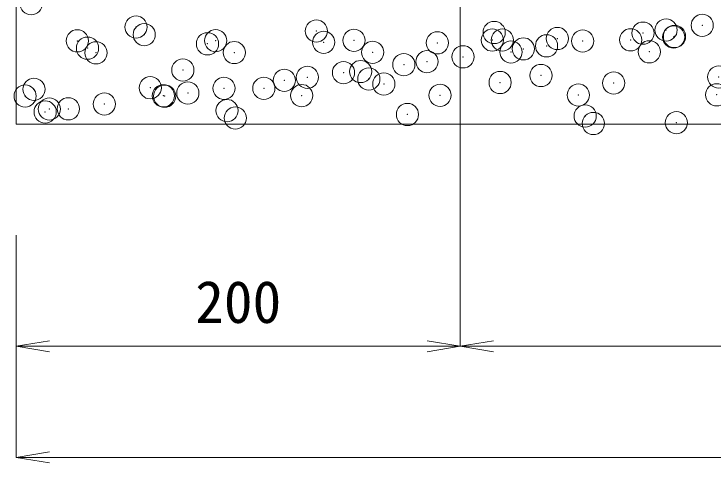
# Model space of a CAD drawing. Units: millimetres at full size, sheet at 1:20; details may follow other scales. Extents: x 0 to 23340, y -4498 to 8520.
# Drawn here: x 8446.5 to 8761.7, y 363.7 to 565.7 of the extents above; entities that cross this region are included whole.
import ezdxf
from ezdxf.enums import TextEntityAlignment as Align

# ---------------------------------------------------------------- set-up
doc = ezdxf.new("R2010")
doc.units = ezdxf.units.MM
doc.header["$LTSCALE"] = 20
doc.header["$PDMODE"] = 32
doc.header["$PDSIZE"] = 10
for name, color, linetype, lineweight in [('KIJUN', 5, 'Continuous', 5), ('SUNPO', 3, 'Continuous', 13), ('TITLE', 7, 'Continuous', 13)]:
    doc.layers.add(name, color=color, linetype=linetype, lineweight=lineweight)
doc.styles.add('ＭＳ ゴシック', font='')
doc.styles.get('ＭＳ ゴシック').set_extended_font_data('MS Gothic')

# ---------------------------------------------------------------- blocks, each defined once
blk = doc.blocks.new('open_arrow')
at = {"color": 0, "linetype": 'Continuous', "lineweight": -2}
blk.add_lwpolyline([(7.5, 1.25), (0, 0), (7.5, -1.25)], dxfattribs=at)

msp = doc.modelspace()

# ---------------------------------------------------------------- linework, layer by layer
at = {"layer": 'KIJUN', "color": 7, "lineweight": 13}
msp.add_lwpolyline([(9267.48, 616.2), (8447.48, 616.2), (8447.48, 516.2), (9267.48, 516.2)], close=True, dxfattribs=at)
at = {"layer": 'SUNPO'}
for p, q in [((8647.48, 786.2), (8647.48, 416.2)), ((8647.48, 786.2), (8647.48, 416.2)), ((8447.48, 466.2), (8447.48, 416.2)), ((8447.48, 466.2), (8447.48, 366.2)), ((8647.48, 416.2), (8447.48, 416.2)), ((8647.48, 416.2), (9067.48, 416.2)), ((8447.48, 366.2), (9267.48, 366.2))]:
    msp.add_line(p, q, dxfattribs=at)
at = {"layer": 'TITLE'}
for p in [(8454.25, 570.41), (8501.47, 559.85), (8756.39, 560.64), (8505.15, 556.47), (8582.67, 558.08), (8662.7, 557.4), (8729.72, 557.13), (8740.13, 558.5), (8475, 553.65), (8537.29, 553.76), (8585.99, 553), (8599.57, 553.87), (8661.85, 553.99), (8666.39, 554.02), (8691.17, 554.7), (8702.56, 553.55), (8724.14, 554.1), (8743.52, 555.36), (8743.91, 555.63), (8479.62, 550.38), (8533.64, 552.33), (8637.15, 552.75), (8675.89, 550.04), (8686.3, 551.41), (8483.44, 548.27), (8545.72, 548.39), (8608, 548.5), (8670.29, 548.61), (8732.57, 548.73), (8632.46, 544.32), (8648.72, 546.46), (8522.55, 540.53), (8622.05, 542.95), (8578.63, 537.24), (8594.89, 539.38), (8602.58, 539.84), (8683.79, 538.07), (8763.82, 537.39), (8568.22, 535.86), (8606.27, 536.46), (8613.04, 534.24), (8665.39, 534.91), (8716.55, 534.67), (8455.51, 531.88), (8507.86, 532.54), (8541.05, 532.29), (8559.02, 532.3), (8451.52, 528.82), (8513.8, 528.93), (8514.38, 528.78), (8524.79, 530.15), (8576.08, 529.04), (8638.37, 529.16), (8700.65, 529.27), (8762.93, 529.38), (8487.21, 525.2), (8460.54, 521.69), (8462.43, 522.98), (8470.96, 523.06), (8542.46, 522.29), (8546.15, 518.91), (8623.67, 520.52), (8703.7, 519.83), (8707.38, 516.46), (8744.78, 516.83)]:
    msp.add_point(p, dxfattribs=at)

# ---------------------------------------------------------------- block references
at = {"layer": 'SUNPO', "xscale": 2, "yscale": 2}
for p in [(8447.48, 416.2), (8647.48, 416.2), (8447.48, 366.2)]:
    msp.add_blockref('open_arrow', p, dxfattribs=at)
at = {"layer": 'SUNPO', "xscale": 2, "yscale": 2, "rotation": 180}
msp.add_blockref('open_arrow', (8647.48, 416.2), dxfattribs=at)

# ---------------------------------------------------------------- texts
at = {"layer": 'SUNPO', "style": 'ＭＳ ゴシック'}
msp.add_text('200', height=18.99, dxfattribs=at).set_placement((8547.48, 436.2), align=Align.MIDDLE_CENTER)

doc.saveas('drawing.dxf')
